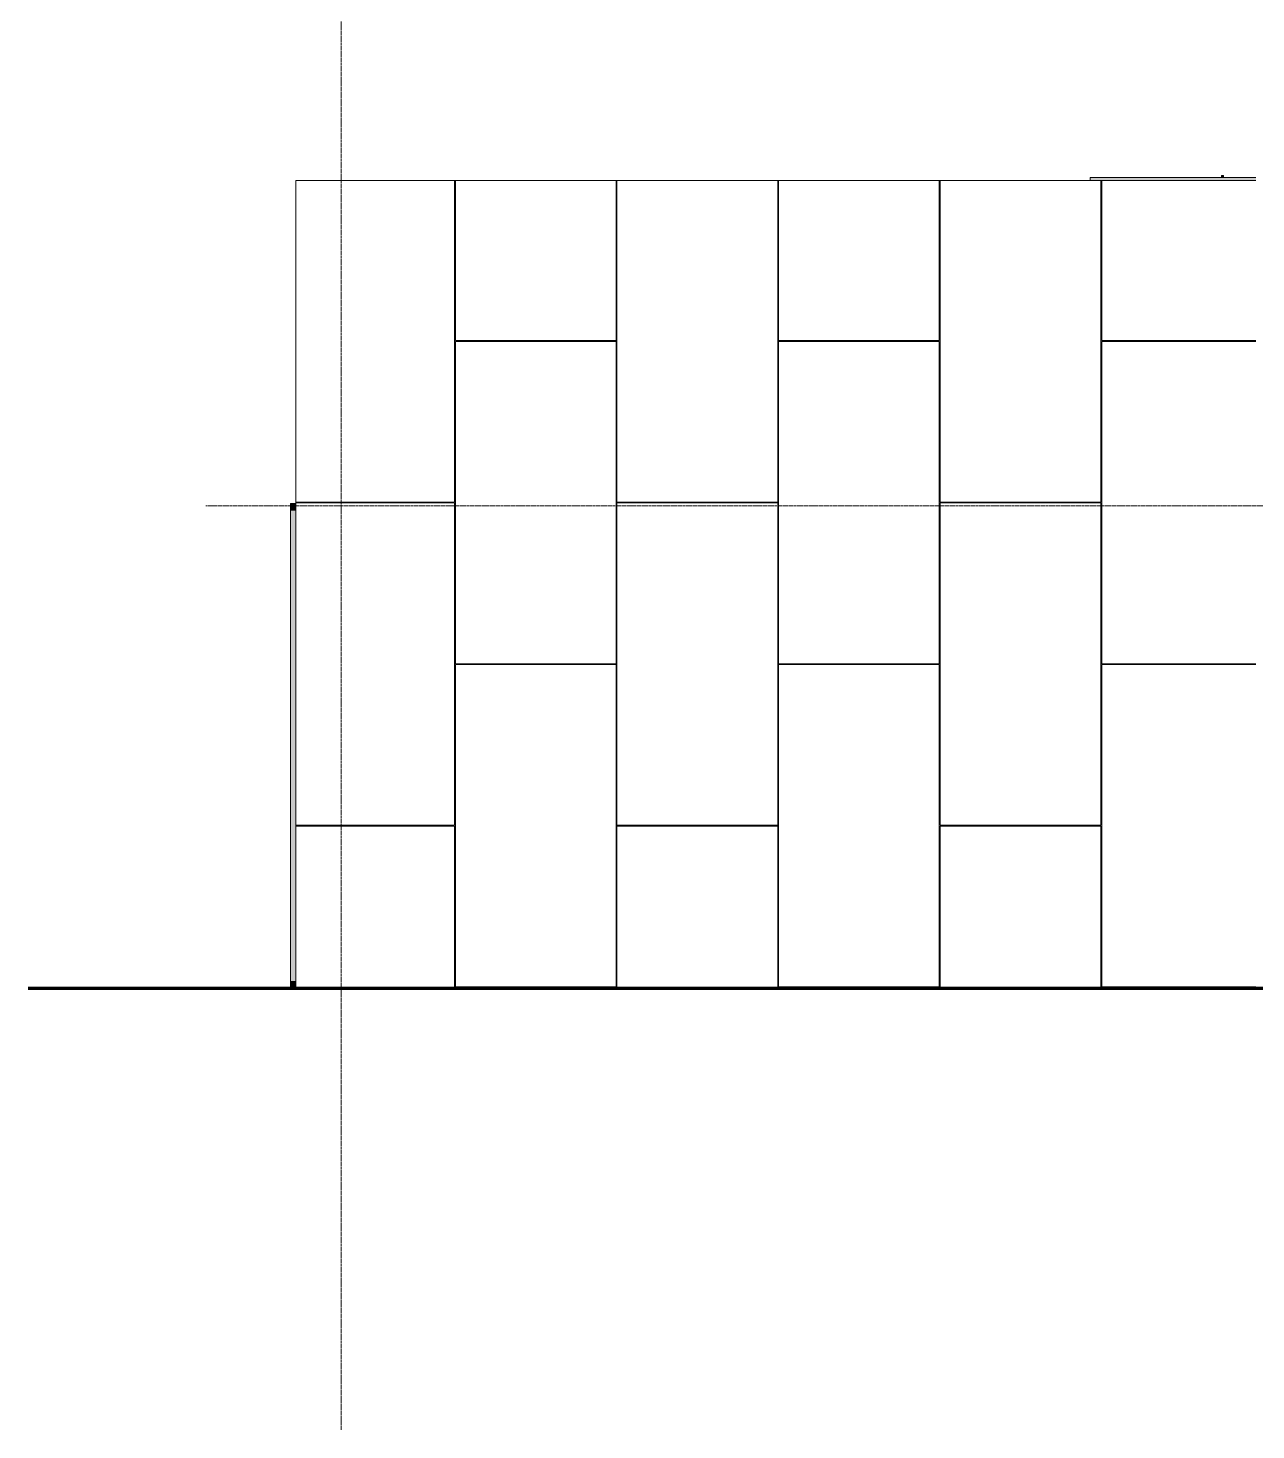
# Model space of a CAD drawing. Header units: inches. Extents: x 20426 to 92531, y -195 to 750.
# Drawn here: x 32291.2 to 32657.9, y -132 to 286.8 of the extents above; entities that cross this region are included whole.
import ezdxf

# ---------------------------------------------------------------- set-up
doc = ezdxf.new("R2010")
doc.units = ezdxf.units.IN
doc.header["$MEASUREMENT"] = 0
doc.linetypes.add('Grid Line 1_2_', pattern=[0.875, 0.5, -0.125, 0.125, -0.125])
for name, color, linetype, lineweight in [('A-FLOR-LEVL', 51, 'Continuous', 9), ('A-GLAZ-CWMG', 51, 'Continuous', 9), ('A-WALL-PATT', 111, 'Continuous', 13), ('C-TOPO', 7, 'Continuous', 9), ('G-IMPT', 8, 'Continuous', 9), ('L-SITE-WALL', 31, 'Continuous', 13), ('M-EQPM', 50, 'Continuous', 9), ('S-GRID', 1, 'Continuous', 9)]:
    doc.layers.add(name, color=color, linetype=linetype, lineweight=lineweight)
pattern_1 = [(0, (-84925.37, 0.25), (-193, 193), [48, -145]), (90, (-84925.37, 0.25), (-193, 1e-14), [96.25, -96.75]), (180, (-84877.37, 96.5), (-193, 193), [48, -145]), (90, (-84877.37, 0.25), (-193, 1e-14), [96.25, -96.75]), (180, (-84877.37, 96.75), (-193, 193), [48, -145]), (90, (-84877.37, 96.75), (-193, 1e-14), [96.25, -96.75]), (0, (-84925.37, 193), (-193, 193), [48, -145]), (90, (-84925.37, 96.75), (-193, 1e-14), [96.25, -96.75]), (0, (-84877.12, 48.25), (-193, 193), [48, -145]), (90, (-84877.12, 0), (-193, 1e-14), [48.25, -144.75]), (90, (-84829.12, 0), (-193, 1e-14), [48.25, -144.75]), (0, (-84877.12, 144.75), (-193, 193), [48, -145]), (90, (-84877.12, 48.5), (-193, 1e-14), [96.25, -96.75]), (180, (-84829.12, 48.5), (-193, 193), [48, -145]), (90, (-84829.12, 48.5), (-193, 1e-14), [96.25, -96.75]), (90, (-84877.12, 145), (-193, 1e-14), [48, -145]), (180, (-84829.12, 145), (-193, 193), [48, -145]), (90, (-84829.12, 145), (-193, 1e-14), [48, -145]), (0, (-84828.87, 0.25), (-193, 193), [48, -145]), (90, (-84828.87, 0.25), (-193, 1e-14), [96.25, -96.75]), (180, (-84780.87, 96.5), (-193, 193), [48, -145]), (90, (-84780.87, 0.25), (-193, 1e-14), [96.25, -96.75]), (180, (-84780.87, 96.75), (-193, 193), [48, -145]), (90, (-84780.87, 96.75), (-193, 1e-14), [96.25, -96.75]), (180, (-84780.87, 193), (-193, 193), [48, -145]), (90, (-84828.87, 96.75), (-193, 1e-14), [96.25, -96.75]), (0, (-84780.62, 48.25), (-193, 193), [48, -145]), (90, (-84780.62, 0), (-193, 1e-14), [48.25, -144.75]), (90, (-84732.62, 0), (-193, 1e-14), [48.25, -144.75]), (0, (-84780.62, 144.75), (-193, 193), [48, -145]), (90, (-84780.62, 48.5), (-193, 1e-14), [96.25, -96.75]), (180, (-84732.62, 48.5), (-193, 193), [48, -145]), (90, (-84732.62, 48.5), (-193, 1e-14), [96.25, -96.75]), (90, (-84780.62, 145), (-193, 1e-14), [48, -145]), (180, (-84732.62, 145), (-193, 193), [48, -145]), (90, (-84732.62, 145), (-193, 1e-14), [48, -145])]

# ---------------------------------------------------------------- blocks, each defined once
blk = doc.blocks.new('Trane - Packaged Voyager Rooftop System 12_5-25 Ton Gas-Electric Packaged Unit TAG_YHD300_ 1008114931 - PL_AY4V000072-0a482d62-fa2d-4e4c-a01b-d2dd38fd3219_dwg_Trane-YHD300-691629-Elevation - North')
at = {"layer": 'G-IMPT'}
for points in [[(-26026.99, 241.25), (-25997.26, 241.25), (-25997.26, 242.12), (-26046.75, 242.12), (-26046.75, 241.25), (-26035.63, 241.25)], [(-26007.5, 242.12), (-26007, 242.12), (-26007, 242.75), (-26007.5, 242.75)], [(-25971.89, 240.5), (-25971.39, 240.5), (-25971.39, 242.12), (-25971.89, 242.12), (-25971.89, 241.37)], [(-25968.09, 223.3), (-25968.09, 238.52), (-25971.39, 238.52), (-25971.39, 240.5), (-25971.89, 240.5), (-25971.89, 223.3), (-25971.39, 223.3)], [(-25965.22, 223.3), (-25965.22, 238.52), (-25967.09, 238.52), (-25967.09, 223.3)], [(-25928.22, 223.3), (-25928.22, 238.52), (-25964.22, 238.52), (-25964.22, 223.3), (-25931.95, 223.3)], [(-25925.06, 223.3), (-25925.06, 238.52), (-25927.06, 238.52), (-25927.06, 223.3)], [(-25925.04, 223.3), (-25925.03, 223.3), (-25925.06, 223.3)]]:
    blk.add_hatch(color=256, dxfattribs=at).paths.add_polyline_path(points, flags=0)
h = blk.add_hatch(color=256, dxfattribs=at)
h.paths.add_polyline_path([(-25968.09, 223.3), (-25967.09, 223.3), (-25967.09, 238.52), (-25968.09, 238.52)], flags=0)
h.paths.add_polyline_path([(-25965.22, 223.3), (-25964.22, 223.3), (-25964.22, 238.52), (-25965.22, 238.52)], flags=0)
h.paths.add_polyline_path([(-25927.06, 223.3), (-25927.06, 238.52), (-25928.22, 238.52), (-25928.22, 223.3)], flags=0)
for p, q in [((-26046.75, 242.12), (-26046.75, 241.25)), ((-25997.26, 242.12), (-26046.75, 242.12)), ((-26007.5, 242.75), (-26007.5, 242.12)), ((-26007, 242.75), (-26007.5, 242.75)), ((-26007.5, 242.12), (-26007, 242.12)), ((-26007, 242.12), (-26007, 242.75)), ((-25971.39, 242.12), (-25971.89, 242.12)), ((-25971.89, 240.5), (-25971.39, 240.5)), ((-25968.09, 238.52), (-25968.09, 223.3)), ((-25967.09, 238.52), (-25967.09, 223.3)), ((-25965.22, 238.52), (-25965.22, 223.3)), ((-25964.22, 238.52), (-25964.22, 223.3)), ((-25928.22, 238.52), (-25928.22, 223.3)), ((-25927.06, 223.3), (-25927.06, 238.52)), ((-25925.06, 238.52), (-25925.06, 223.3)), ((-25925.03, 223.3), (-25925.03, 238.52))]:
    blk.add_line(p, q, dxfattribs=at)
blk = doc.blocks.new('Trane - Packaged Voyager Rooftop System 12_5-25 Ton Gas-Electric Packaged Unit TAG_YHD300_ 1008114931 - PL_AY4V000072-0a482d62-fa2d-4e4c-a01b-d2dd38fd3219_dwg-691626-Elevation - North')
blk.add_blockref('Trane - Packaged Voyager Rooftop System 12_5-25 Ton Gas-Electric Packaged Unit TAG_YHD300_ 1008114931 - PL_AY4V000072-0a482d62-fa2d-4e4c-a01b-d2dd38fd3219_dwg_Trane-YHD300-691629-Elevation - North', (0, 0))
blk = doc.blocks.new('Trane - Packaged Voyager Rooftop System 12_5-25 Ton Gas-Electric Packaged Unit TAG_YHD300_ 1008114931 - YHD300-691637-Elevation - North')
blk.add_blockref('Trane - Packaged Voyager Rooftop System 12_5-25 Ton Gas-Electric Packaged Unit TAG_YHD300_ 1008114931 - PL_AY4V000072-0a482d62-fa2d-4e4c-a01b-d2dd38fd3219_dwg-691626-Elevation - North', (0, 0))
blk = doc.blocks.new('Rectangular Mullion - Rectangular Mullion 1-769360-Elevation - North')
at = {"layer": 'A-GLAZ-CWMG'}
blk.add_hatch(color=256, dxfattribs=at).paths.add_polyline_path([(-26284.02, 0), (-26284.02, 2), (-26285.52, 2), (-26285.52, 0)], flags=0)
for p, q in [((-26284.02, 2), (-26285.52, 2)), ((-26285.52, 2), (-26285.52, 0))]:
    blk.add_line(p, q, dxfattribs=at)
blk = doc.blocks.new('Rectangular Mullion - Rectangular Mullion 1-827438-Elevation - North')
at = {"layer": 'A-GLAZ-CWMG'}
blk.add_hatch(color=256, dxfattribs=at).paths.add_polyline_path([(-26285.52, 97), (-26284.02, 97), (-26284.02, 142.75), (-26285.52, 142.75)], flags=0)
for p, q in [((-26285.52, 142.75), (-26284.02, 142.75)), ((-26285.52, 97), (-26285.52, 142.75))]:
    blk.add_line(p, q, dxfattribs=at)
blk = doc.blocks.new('Rectangular Mullion - Rectangular Mullion 1-827439-Elevation - North')
at = {"layer": 'A-GLAZ-CWMG'}
blk.add_hatch(color=256, dxfattribs=at).paths.add_polyline_path([(-26285.52, 2), (-26284.02, 2), (-26284.02, 97), (-26285.52, 97)], flags=0)
for p, q in [((-26285.52, 2), (-26285.52, 97)), ((-26284.02, 2), (-26285.52, 2))]:
    blk.add_line(p, q, dxfattribs=at)
blk = doc.blocks.new('Rectangular Mullion - Rectangular Mullion 1-779532-Elevation - North')
at = {"layer": 'A-GLAZ-CWMG'}
blk.add_hatch(color=256, dxfattribs=at).paths.add_polyline_path([(-26285.52, 142.75), (-26284.02, 142.75), (-26284.02, 144.75), (-26285.52, 144.75)], flags=0)
for p, q in [((-26284.02, 144.75), (-26285.52, 144.75)), ((-26285.52, 144.75), (-26285.52, 142.75)), ((-26285.52, 142.75), (-26284.02, 142.75))]:
    blk.add_line(p, q, dxfattribs=at)

msp = doc.modelspace()

# ---------------------------------------------------------------- hatches: boundary and pattern name
at = {"layer": 'A-WALL-PATT', "lineweight": 9}
h = msp.add_hatch(dxfattribs=at)
h.set_pattern_fill('FP_25', color=256, style=0, pattern_type=2)
h.set_pattern_definition(pattern_1)
h.paths.add_polyline_path([(32382.34, 0), (32382.34, 241.25), (32371.09, 241.25), (32371.09, 0)], flags=0)
h = msp.add_hatch(dxfattribs=at)
h.set_pattern_fill('FP_25', color=256, style=0, pattern_type=2)
h.set_pattern_definition(pattern_1)
h.paths.add_polyline_path([(32567.64, 0), (32657.85, 0.01), (32657.85, 241.25), (32382.34, 241.25), (32382.34, 0)], flags=0)

# ---------------------------------------------------------------- linework, layer by layer
at = {"layer": 'A-FLOR-LEVL', "linetype": 'Grid Line 1_2_'}
for p, q in [((32344.3, 144), (36611.96, 144)), ((32344.3, 0), (36611.96, 0))]:
    msp.add_line(p, q, dxfattribs=at)
at = {"layer": 'C-TOPO', "lineweight": 70}
msp.add_line((32291.17, 0), (34725.96, 0), dxfattribs=at)
at = {"layer": 'C-TOPO'}
msp.add_line((34725.96, 0), (32291.17, 0), dxfattribs=at)
at = {"layer": 'L-SITE-WALL'}
for p in [(32657.85, 241.25), (32371.09, 0)]:
    msp.add_line(p, (32371.09, 241.25), dxfattribs=at)
at = {"layer": 'S-GRID', "linetype": 'Grid Line 1_2_'}
msp.add_line((32384.72, -132), (32384.72, 573.76), dxfattribs=at)

# ---------------------------------------------------------------- block references
at = {"layer": 'A-GLAZ-CWMG'}
for name in ['Rectangular Mullion - Rectangular Mullion 1-779532-Elevation - North', 'Rectangular Mullion - Rectangular Mullion 1-827438-Elevation - North', 'Rectangular Mullion - Rectangular Mullion 1-827439-Elevation - North', 'Rectangular Mullion - Rectangular Mullion 1-769360-Elevation - North']:
    msp.add_blockref(name, (58655.11, 0), dxfattribs=at)
at = {"layer": 'M-EQPM'}
msp.add_blockref('Trane - Packaged Voyager Rooftop System 12_5-25 Ton Gas-Electric Packaged Unit TAG_YHD300_ 1008114931 - YHD300-691637-Elevation - North', (58655.11, 0), dxfattribs=at)

doc.saveas('drawing.dxf')
